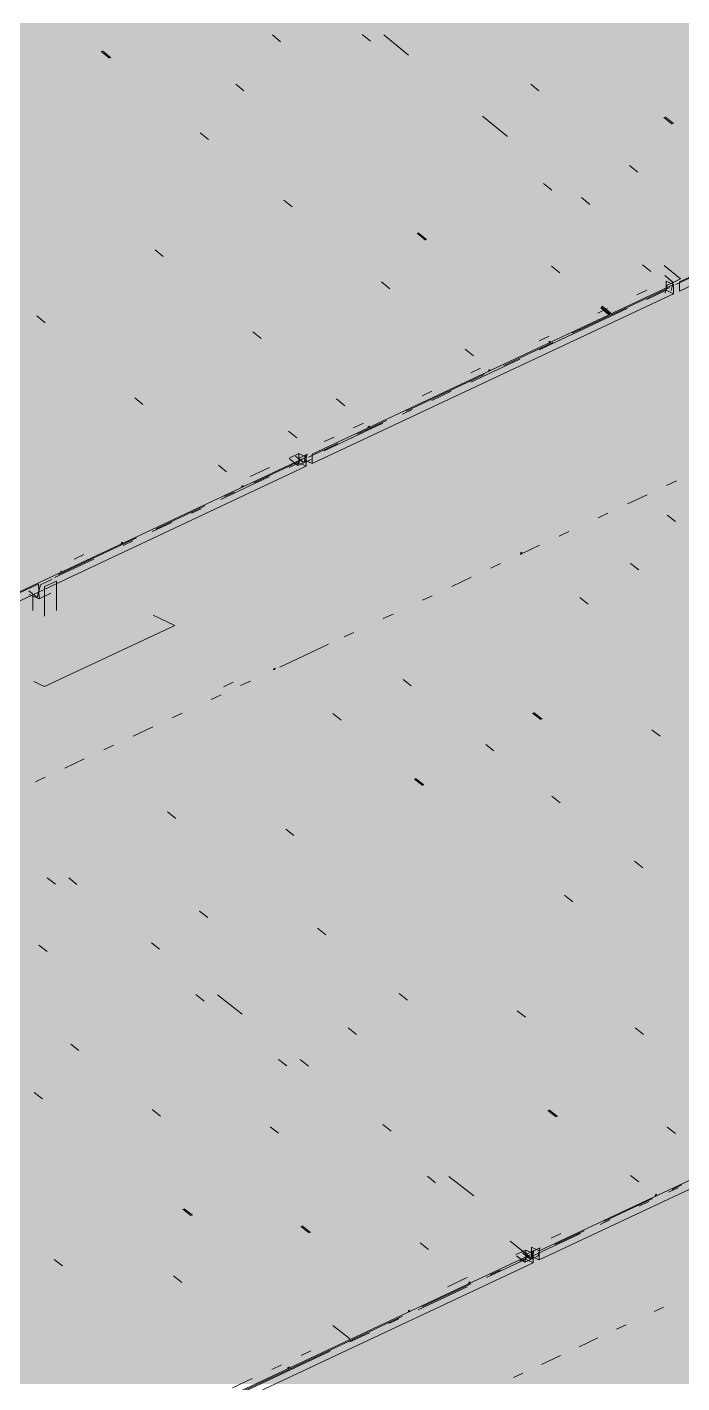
# Model space of a CAD drawing. Header units: millimetres. Extents: x 5 to 1315, y 5 to 292.
# Drawn here: x 1129.7 to 1133.39, y 232.67 to 240.31 of the extents above; entities that cross this region are included whole.
import ezdxf

# ---------------------------------------------------------------- set-up
doc = ezdxf.new("R2010")
doc.units = ezdxf.units.MM
doc.layers.add('EXISTING', color=7, linetype='Continuous')
doc.layers.add('IMAGES', color=7, linetype='Continuous')

# ---------------------------------------------------------------- blocks, each defined once
blk = doc.blocks.new('SHEET_03')
at = {"layer": 'EXISTING', "color": 250, "lineweight": 9}
for p, q in [((231.1243, 240.2275), (231.0779, 240.2657)), ((231.5837, 240.2693), (231.6301, 240.2311)), ((231.8445, 240.1518), (231.7051, 240.2663)), ((230.1136, 240.173), (230.1601, 240.1348)), ((230.1668, 240.1379), (230.1203, 240.1761)), ((230.8711, 239.9886), (230.9176, 239.9504)), ((232.5797, 239.9508), (232.5333, 239.989)), ((232.402, 239.6935), (232.2626, 239.8081)), ((233.3719, 238.8756), (235.4083, 239.8317)), ((233.2841, 239.8015), (233.3306, 239.7633)), ((233.3372, 239.7664), (233.2908, 239.8046)), ((233.3719, 238.8236), (235.4083, 239.7796)), ((230.6711, 239.7147), (230.7176, 239.6765)), ((233.1372, 239.4925), (233.0907, 239.5307)), ((232.6057, 239.4292), (232.6521, 239.391)), ((232.8665, 239.3116), (232.8201, 239.3498)), ((231.1888, 239.2978), (231.1423, 239.336)), ((231.8932, 239.1485), (231.9396, 239.1103)), ((231.9463, 239.1134), (231.8998, 239.1516)), ((230.4635, 239.0173), (230.4171, 239.0555)), ((233.1631, 238.9709), (233.2096, 238.9327)), ((233.3775, 238.8916), (233.2846, 238.9679)), ((233.351, 238.8594), (233.6812, 239.0144)), ((232.6507, 238.9641), (232.6971, 238.926)), ((233.2894, 238.9102), (233.3358, 238.872)), ((233.3775, 238.8916), (233.3358, 238.872)), ((231.3021, 237.9039), (233.3385, 238.86)), ((231.6931, 238.8746), (231.7396, 238.8364)), ((232.7673, 238.5854), (233.3177, 238.8437)), ((233.1868, 238.8279), (233.1317, 238.802)), ((233.1868, 238.7758), (233.2968, 238.8275)), ((233.3025, 238.8563), (233.2912, 238.8116)), ((233.2968, 238.8795), (233.3385, 238.86)), ((233.2968, 238.8275), (233.2968, 238.8795)), ((233.3385, 238.8079), (233.2968, 238.8275)), ((233.3442, 238.8759), (233.3025, 238.8563)), ((233.3358, 238.872), (233.3245, 238.8272)), ((233.3385, 238.86), (233.3385, 238.8079)), ((233.3719, 238.8236), (233.3719, 238.8756)), ((231.3021, 237.8519), (233.3385, 238.8079)), ((232.9825, 238.7), (232.9361, 238.7381)), ((229.7978, 238.6448), (229.7514, 238.683)), ((232.5813, 238.4916), (233.0767, 238.7242)), ((232.9666, 238.7245), (232.9116, 238.6987)), ((232.974, 238.6897), (232.9276, 238.7279)), ((232.9294, 238.735), (232.9758, 238.6968)), ((232.9807, 238.6928), (232.9342, 238.731)), ((232.9758, 238.6968), (232.974, 238.6897)), ((232.974, 238.6897), (232.9807, 238.6928)), ((232.9825, 238.7), (232.9758, 238.6968)), ((232.9807, 238.6928), (232.9825, 238.7)), ((230.9679, 238.5941), (231.0143, 238.5559)), ((232.382, 238.4045), (232.6572, 238.5337)), ((232.6364, 238.5695), (232.5813, 238.5436)), ((232.6364, 238.5375), (232.6346, 238.5303)), ((232.6346, 238.5303), (232.6413, 238.5335)), ((232.6431, 238.5406), (232.6364, 238.5375)), ((232.6413, 238.5335), (232.6431, 238.5406)), ((232.2108, 238.4577), (232.1643, 238.4958)), ((232.1961, 238.3107), (232.4713, 238.4399)), ((232.2511, 238.3886), (232.1961, 238.3628)), ((232.297, 238.3781), (232.2952, 238.371)), ((232.2952, 238.371), (232.3019, 238.3741)), ((232.3037, 238.3813), (232.297, 238.3781)), ((232.3019, 238.3741), (232.3037, 238.3813)), ((231.8316, 238.1461), (232.2719, 238.3528)), ((230.3022, 238.2216), (230.3486, 238.1834)), ((231.4855, 238.1772), (231.4391, 238.2153)), ((231.9759, 238.2594), (231.9209, 238.2336)), ((231.9759, 238.2074), (232.086, 238.2591)), ((231.8108, 238.1299), (231.8658, 238.1557)), ((231.3705, 237.9231), (231.7007, 238.0782)), ((231.5907, 238.0785), (231.5356, 238.0527)), ((231.5564, 238.0169), (231.7216, 238.0944)), ((231.6182, 238.0595), (231.6164, 238.0523)), ((231.6164, 238.0523), (231.6231, 238.0554)), ((231.6249, 238.0626), (231.6182, 238.0595)), ((231.6231, 238.0554), (231.6249, 238.0626)), ((231.2148, 237.9962), (231.1684, 238.0344)), ((231.4255, 238.001), (231.3705, 237.9752)), ((231.2271, 237.9079), (231.172, 237.882)), ((231.2271, 237.9079), (231.2688, 237.8883)), ((231.2271, 237.8558), (231.2271, 237.9079)), ((231.2744, 237.9042), (231.2327, 237.8847)), ((231.2661, 237.9003), (231.2548, 237.8555)), ((231.2631, 237.8595), (231.2744, 237.9042)), ((231.2813, 237.8877), (231.4464, 237.9652)), ((231.3021, 237.8519), (231.3021, 237.9039)), ((229.2323, 236.9322), (231.2688, 237.8883)), ((229.2323, 236.8802), (231.2688, 237.8363)), ((230.8198, 237.8046), (230.7734, 237.8428)), ((231.062, 237.8303), (230.9519, 237.7787)), ((230.9727, 237.7429), (231.2479, 237.8721)), ((231.172, 237.83), (231.2271, 237.8558)), ((231.2214, 237.8399), (231.175, 237.8781)), ((231.2083, 237.8937), (231.2548, 237.8555)), ((231.2327, 237.8847), (231.2214, 237.8399)), ((231.2214, 237.8399), (231.2631, 237.8595)), ((231.2688, 237.8363), (231.2271, 237.8558)), ((231.2548, 237.8555), (231.2964, 237.8751)), ((231.2604, 237.8715), (231.3021, 237.8519)), ((231.2688, 237.8883), (231.2688, 237.8363)), ((230.7868, 237.6491), (231.062, 237.7783)), ((233.2989, 237.7276), (233.354, 237.7534)), ((230.8076, 237.6653), (230.8627, 237.6912)), ((230.9061, 237.7251), (230.9043, 237.718)), ((230.9043, 237.718), (230.9109, 237.7211)), ((230.9128, 237.7283), (230.9061, 237.7251)), ((230.9109, 237.7211), (230.9128, 237.7283)), ((233.0788, 237.6242), (233.1889, 237.6759)), ((230.4223, 237.4845), (230.6975, 237.6137)), ((230.6217, 237.5716), (230.6767, 237.5974)), ((230.4015, 237.4682), (230.5116, 237.5199)), ((232.9137, 237.5467), (232.9687, 237.5725)), ((233.3493, 237.5247), (233.3027, 237.5613)), ((232.6935, 237.4433), (232.7486, 237.4692)), ((229.872, 237.2261), (230.3123, 237.4328)), ((230.2273, 237.4065), (230.2255, 237.3993)), ((230.2255, 237.3993), (230.2321, 237.4024)), ((230.234, 237.4096), (230.2273, 237.4065)), ((230.2321, 237.4024), (230.234, 237.4096)), ((230.2364, 237.3907), (230.2914, 237.4166)), ((232.4734, 237.34), (232.5834, 237.3916)), ((229.8511, 237.2098), (230.0713, 237.3132)), ((230.0162, 237.3394), (229.9612, 237.3136)), ((232.3083, 237.2625), (232.3633, 237.2883)), ((232.4759, 237.3418), (232.4775, 237.3491)), ((232.4826, 237.345), (232.4759, 237.3418)), ((232.4775, 237.3491), (232.4842, 237.3523)), ((232.4842, 237.3523), (232.4826, 237.345)), ((233.0964, 237.2891), (233.143, 237.2526)), ((229.8879, 237.2471), (229.8861, 237.24)), ((229.8861, 237.24), (229.8927, 237.2431)), ((232.0881, 237.1591), (232.1982, 237.2108)), ((229.5968, 237.0969), (229.7619, 237.1744)), ((229.7525, 237.0968), (229.7061, 237.135)), ((229.7706, 237.1684), (229.7525, 237.0968)), ((229.76, 237.175), (229.7632, 237.0903)), ((229.8373, 237.1997), (229.7706, 237.1684)), ((229.7949, 237.1586), (229.8616, 237.1899)), ((229.7949, 237.1586), (229.7949, 236.9921)), ((229.8616, 237.0234), (229.8616, 237.1899)), ((229.7632, 237.0903), (229.7076, 237.1131)), ((229.7282, 237.0234), (229.7282, 237.1067)), ((229.7632, 237.0903), (229.8298, 237.1216)), ((231.923, 237.0816), (231.978, 237.1074)), ((232.8568, 237.0598), (232.8102, 237.0964)), ((230.5284, 236.9401), (230.4061, 236.9975)), ((231.7028, 236.9782), (231.7579, 237.0041)), ((229.7949, 236.5958), (230.5284, 236.9401)), ((231.1191, 236.7042), (231.3943, 236.8334)), ((231.4827, 236.8749), (231.5377, 236.9007)), ((231.0849, 236.6888), (231.0866, 236.6961)), ((231.0916, 236.692), (231.0849, 236.6888)), ((231.0866, 236.6961), (231.0932, 236.6993)), ((231.0932, 236.6993), (231.0916, 236.692)), ((229.7338, 236.6245), (229.7949, 236.5958)), ((230.8573, 236.6204), (230.8022, 236.5946)), ((230.899, 236.6008), (230.954, 236.6267)), ((231.8604, 236.5988), (231.8138, 236.6353)), ((230.7338, 236.5233), (230.7889, 236.5492)), ((230.5137, 236.42), (230.5687, 236.4458)), ((232.5439, 236.4455), (232.5905, 236.409)), ((232.5972, 236.4121), (232.5506, 236.4487)), ((231.4659, 236.4068), (231.4193, 236.4434)), ((230.2935, 236.3166), (230.4036, 236.3683)), ((233.2626, 236.3155), (233.216, 236.3521)), ((230.1284, 236.2391), (230.1835, 236.2649)), ((232.3261, 236.2332), (232.2796, 236.2698)), ((229.9083, 236.1357), (230.0183, 236.1874)), ((229.7432, 236.0582), (229.7982, 236.0841)), ((231.8784, 236.0746), (231.9249, 236.0381)), ((231.9316, 236.0412), (231.885, 236.0778)), ((232.6987, 235.9407), (232.6522, 235.9773)), ((230.4876, 235.8891), (230.5341, 235.8525)), ((231.153, 235.7925), (231.1996, 235.756)), ((233.1645, 235.5751), (233.1179, 235.6117)), ((229.8088, 235.5188), (229.8553, 235.4822)), ((229.9769, 235.4809), (229.9304, 235.5174)), ((232.77, 235.3832), (232.7234, 235.4197)), ((230.7137, 235.2942), (230.6672, 235.3307)), ((231.3792, 235.1976), (231.3326, 235.2342)), ((230.4427, 235.1153), (230.3961, 235.1518)), ((229.762, 235.1395), (229.8086, 235.103)), ((230.6471, 234.8607), (230.6937, 234.8241)), ((230.9084, 234.7497), (230.7687, 234.8594)), ((231.7917, 234.8655), (231.8382, 234.8289)), ((232.4571, 234.7689), (232.5037, 234.7323)), ((231.5521, 234.6361), (231.5055, 234.6727)), ((233.1225, 234.6723), (233.1691, 234.6358)), ((229.9882, 234.5446), (229.9416, 234.5812)), ((231.1129, 234.4951), (231.1595, 234.4586)), ((231.2811, 234.4572), (231.2345, 234.4938)), ((229.7353, 234.309), (229.7819, 234.2725)), ((232.5801, 233.4172), (234.6165, 234.3732)), ((232.5801, 233.3652), (234.6165, 234.3212)), ((230.4007, 234.2124), (230.4473, 234.1759)), ((232.63, 234.2074), (232.6766, 234.1708)), ((232.6833, 234.174), (232.6367, 234.2105)), ((231.0662, 234.1159), (231.1127, 234.0793)), ((231.7468, 234.0916), (231.7002, 234.1282)), ((233.3487, 234.0774), (233.3021, 234.114)), ((231.9512, 233.8371), (231.9978, 233.8005)), ((232.2126, 233.726), (232.0728, 233.8357)), ((233.0958, 233.8418), (233.1424, 233.8053)), ((233.3089, 233.7465), (233.364, 233.7723)), ((233.3298, 233.7627), (233.3848, 233.7886)), ((232.9445, 233.5818), (233.2197, 233.711)), ((233.2355, 233.7321), (233.2339, 233.7248)), ((233.2339, 233.7248), (233.2406, 233.728)), ((233.2422, 233.7353), (233.2355, 233.7321)), ((233.2406, 233.728), (233.2422, 233.7353)), ((230.5737, 233.651), (230.6202, 233.6144)), ((230.6269, 233.6175), (230.5803, 233.6541)), ((233.1438, 233.669), (233.1989, 233.6948)), ((231.2391, 233.5544), (231.2857, 233.5178)), ((231.2923, 233.521), (231.2458, 233.5575)), ((232.9237, 233.5656), (232.9787, 233.5914)), ((232.417, 233.4715), (232.5102, 233.3984)), ((232.5384, 233.3847), (232.8136, 233.5139)), ((232.7035, 233.5143), (232.6485, 233.4884)), ((232.6693, 233.4526), (232.8344, 233.5302)), ((230.5103, 232.4455), (232.5467, 233.4016)), ((231.9578, 233.4244), (231.9112, 233.461)), ((232.5051, 233.4211), (232.45, 233.3953)), ((232.5259, 233.3853), (232.4793, 233.4219)), ((232.4867, 233.4049), (232.5333, 233.3684)), ((232.5416, 233.3723), (232.495, 233.4088)), ((232.5102, 233.3984), (232.4999, 233.3527)), ((232.5051, 233.4211), (232.5467, 233.4016)), ((232.5051, 233.3691), (232.5051, 233.4211)), ((232.5518, 233.4179), (232.5102, 233.3984)), ((232.5435, 233.414), (232.5333, 233.3684)), ((232.5384, 233.4368), (232.5384, 233.3847)), ((232.5801, 233.4172), (232.5384, 233.4368)), ((232.5416, 233.3723), (232.5518, 233.4179)), ((232.5852, 233.4336), (232.5435, 233.414)), ((232.5467, 233.4016), (232.5467, 233.3495)), ((232.575, 233.3879), (232.5852, 233.4336)), ((232.5801, 233.3652), (232.5801, 233.4172)), ((229.8483, 233.3688), (229.8948, 233.3323)), ((230.5103, 232.3935), (232.5467, 233.3495)), ((232.2849, 233.2657), (232.5051, 233.3691)), ((232.4999, 233.3527), (232.4534, 233.3893)), ((232.4709, 233.3595), (232.5259, 233.3853)), ((232.4999, 233.3527), (232.5416, 233.3723)), ((232.5467, 233.3495), (232.5051, 233.3691)), ((232.5333, 233.3684), (232.575, 233.3879)), ((232.5384, 233.3847), (232.5801, 233.3652)), ((230.5669, 233.2388), (230.5204, 233.2754)), ((232.1748, 233.2661), (232.0647, 233.2144)), ((232.184, 233.2385), (232.1823, 233.2312)), ((232.1906, 233.2416), (232.184, 233.2385)), ((232.189, 233.2343), (232.1906, 233.2416)), ((232.3057, 233.282), (232.3608, 233.3078)), ((231.8996, 233.0849), (232.1748, 233.214)), ((231.9205, 233.1011), (232.1957, 233.2303)), ((232.1823, 233.2312), (232.189, 233.2343)), ((233.2289, 233.0749), (233.2817, 233.0997)), ((230.7096, 232.5326), (231.8104, 233.0494)), ((231.7345, 233.0073), (231.7896, 233.0332)), ((231.8446, 233.0791), (231.8429, 233.0718)), ((231.8429, 233.0718), (231.8496, 233.075)), ((231.8512, 233.0823), (231.8446, 233.0791)), ((231.8496, 233.075), (231.8512, 233.0823)), ((231.5118, 232.9229), (231.4187, 232.996)), ((231.5144, 232.904), (231.6244, 232.9557)), ((233.0174, 232.9756), (233.0703, 233.0004)), ((231.5102, 232.9156), (231.5118, 232.9229)), ((232.806, 232.8763), (232.9117, 232.926)), ((230.4686, 232.413), (231.4043, 232.8523)), ((231.2942, 232.8527), (231.2392, 232.8268)), ((232.5945, 232.7771), (232.7002, 232.8267)), ((231.1291, 232.7751), (231.0741, 232.7493)), ((231.1658, 232.7605), (231.1641, 232.7531)), ((231.1641, 232.7531), (231.1708, 232.7563)), ((231.1724, 232.7636), (231.1658, 232.7605)), ((231.1708, 232.7563), (231.1724, 232.7636)), ((232.4359, 232.7026), (232.4888, 232.7274)), ((230.964, 232.6976), (230.8539, 232.6459))]:
    blk.add_line(p, q, dxfattribs=at)
at = {"layer": 'IMAGES', "color": 7}
for points in [[(228.6568, 240.1667), (230.4897, 240.1667), (228.6568, 240.3333), (230.4897, 240.3333)], [(230.4897, 240.1667), (230.6564, 240.1667), (230.4897, 240.3333), (230.6564, 240.3333)], [(230.6564, 240.1667), (232.656, 240.1667), (230.6564, 240.3333), (232.656, 240.3333)], [(232.656, 240.1667), (232.8226, 240.1667), (232.656, 240.3333), (232.8226, 240.3333)], [(232.8226, 240.1667), (232.9893, 240.1667), (232.8226, 240.3333), (232.9893, 240.3333)], [(232.9893, 240.1667), (234.6556, 240.1667), (232.9893, 240.3333), (234.6556, 240.3333)], [(228.6568, 240), (231.1563, 240), (228.6568, 240.1667), (231.1563, 240.1667)], [(231.1563, 240), (231.3229, 240), (231.1563, 240.1667), (231.3229, 240.1667)], [(231.3229, 240), (231.8228, 240), (231.3229, 240.1667), (231.8228, 240.1667)], [(231.8228, 239.8333), (231.9895, 239.8333), (231.8228, 240.1667), (231.9895, 240.1667)], [(231.9895, 240), (232.8226, 240), (231.9895, 240.1667), (232.8226, 240.1667)], [(232.8226, 240), (232.9893, 240), (232.8226, 240.1667), (232.9893, 240.1667)], [(232.9893, 240), (233.1559, 240), (232.9893, 240.1667), (233.1559, 240.1667)], [(233.1559, 240), (233.3225, 240), (233.1559, 240.1667), (233.3225, 240.1667)], [(233.3225, 240), (234.3224, 240), (233.3225, 240.1667), (234.3224, 240.1667)], [(228.8234, 239.8333), (230.3231, 239.8333), (228.8234, 240), (230.3231, 240)], [(230.3231, 239.8333), (230.4897, 239.8333), (230.3231, 240), (230.4897, 240)], [(230.4897, 239.8333), (230.9896, 239.8333), (230.4897, 240), (230.9896, 240)], [(230.9896, 239.8333), (231.1563, 239.8333), (230.9896, 240), (231.1563, 240)], [(231.1563, 239.8333), (231.8228, 239.8333), (231.1563, 240), (231.8228, 240)], [(231.9895, 239.8333), (232.1561, 239.8333), (231.9895, 240), (232.1561, 240)], [(232.1561, 239.8333), (233.1559, 239.8333), (232.1561, 240), (233.1559, 240)], [(233.1559, 239.8333), (233.3225, 239.8333), (233.1559, 240), (233.3225, 240)], [(233.3225, 239.8333), (233.4892, 239.8333), (233.3225, 240), (233.4892, 240)], [(229.6566, 239.6667), (232.3227, 239.6667), (229.6566, 239.8333), (232.3227, 239.8333)], [(232.3227, 239.5), (232.4894, 239.5), (232.3227, 239.8333), (232.4894, 239.8333)], [(232.4894, 239.6667), (232.656, 239.6667), (232.4894, 239.8333), (232.656, 239.8333)], [(232.656, 239.6667), (232.8226, 239.6667), (232.656, 239.8333), (232.8226, 239.8333)], [(232.8226, 239.6667), (233.4892, 239.6667), (232.8226, 239.8333), (233.4892, 239.8333)], [(229.3233, 239.5), (231.6562, 239.5), (229.3233, 239.6667), (231.6562, 239.6667)], [(231.6562, 239.5), (231.8228, 239.5), (231.6562, 239.6667), (231.8228, 239.6667)], [(231.8228, 239.5), (232.3227, 239.5), (231.8228, 239.6667), (232.3227, 239.6667)], [(232.4894, 239.5), (233.4892, 239.5), (232.4894, 239.6667), (233.4892, 239.6667)], [(229.3233, 239.3333), (230.823, 239.3333), (229.3233, 239.5), (230.823, 239.5)], [(230.823, 239.3333), (230.9896, 239.3333), (230.823, 239.5), (230.9896, 239.5)], [(230.9896, 239.3333), (231.4896, 239.3333), (230.9896, 239.5), (231.4896, 239.5)], [(231.4896, 239.3333), (231.6562, 239.3333), (231.4896, 239.5), (231.6562, 239.5)], [(231.6562, 239.3333), (232.4894, 239.3333), (231.6562, 239.5), (232.4894, 239.5)], [(232.4894, 239.3333), (232.656, 239.3333), (232.4894, 239.5), (232.656, 239.5)], [(232.656, 239.3333), (233.8225, 239.3333), (232.656, 239.5), (233.8225, 239.5)], [(229.4899, 239.1667), (229.8232, 239.1667), (229.4899, 239.3333), (229.8232, 239.3333)], [(229.8232, 239.1667), (229.9898, 239.1667), (229.8232, 239.3333), (229.9898, 239.3333)], [(229.9898, 239.1667), (230.1565, 239.1667), (229.9898, 239.3333), (230.1565, 239.3333)], [(230.1565, 239.1667), (232.1561, 239.1667), (230.1565, 239.3333), (232.1561, 239.3333)], [(232.1561, 239.1667), (232.3227, 239.1667), (232.1561, 239.3333), (232.3227, 239.3333)], [(232.3227, 239.1667), (232.8226, 239.1667), (232.3227, 239.3333), (232.8226, 239.3333)], [(232.8226, 239), (232.9893, 239), (232.8226, 239.3333), (232.9893, 239.3333)], [(232.9893, 239.1667), (233.9891, 239.1667), (232.9893, 239.3333), (233.9891, 239.3333)], [(229.6566, 239), (229.8232, 239), (229.6566, 239.1667), (229.8232, 239.1667)], [(229.8232, 239), (229.9898, 239), (229.8232, 239.1667), (229.9898, 239.1667)], [(229.9898, 239), (231.3229, 239), (229.9898, 239.1667), (231.3229, 239.1667)], [(231.3229, 239), (231.4896, 239), (231.3229, 239.1667), (231.4896, 239.1667)], [(231.4896, 239), (231.9895, 239), (231.4896, 239.1667), (231.9895, 239.1667)], [(231.9895, 239), (232.1561, 239), (231.9895, 239.1667), (232.1561, 239.1667)], [(232.1561, 239), (232.8226, 239), (232.1561, 239.1667), (232.8226, 239.1667)], [(232.9893, 239), (233.1559, 239), (232.9893, 239.1667), (233.1559, 239.1667)], [(233.1559, 239), (233.4892, 239), (233.1559, 239.1667), (233.4892, 239.1667)], [(229.4899, 238.8333), (229.8232, 238.8333), (229.4899, 239), (229.8232, 239)], [(229.8232, 238.8333), (230.1565, 238.8333), (229.8232, 239), (230.1565, 239)], [(230.1565, 238.8333), (230.4897, 238.8333), (230.1565, 239), (230.4897, 239)], [(230.4897, 238.8333), (230.6564, 238.8333), (230.4897, 239), (230.6564, 239)], [(230.6564, 238.8333), (233.3225, 238.8333), (230.6564, 239), (233.3225, 239)], [(233.3225, 238.8333), (233.6558, 238.8333), (233.3225, 239), (233.6558, 239)], [(228.1568, 238.6667), (230.1565, 238.6667), (228.1568, 238.8333), (230.1565, 238.8333)], [(230.1565, 238.6667), (230.3231, 238.6667), (230.1565, 238.8333), (230.3231, 238.8333)], [(230.3231, 238.6667), (232.656, 238.6667), (230.3231, 238.8333), (232.656, 238.8333)], [(232.656, 238.6667), (232.8226, 238.6667), (232.656, 238.8333), (232.8226, 238.8333)], [(232.8226, 238.6667), (232.9893, 238.6667), (232.8226, 238.8333), (232.9893, 238.8333)], [(232.9893, 238.6667), (233.3225, 238.6667), (232.9893, 238.8333), (233.3225, 238.8333)], [(233.3225, 238.6667), (233.4892, 238.6667), (233.3225, 238.8333), (233.4892, 238.8333)], [(228.3235, 238.5), (230.1565, 238.5), (228.3235, 238.6667), (230.1565, 238.6667)], [(230.1565, 238.5), (230.3231, 238.5), (230.1565, 238.6667), (230.3231, 238.6667)], [(230.3231, 238.5), (231.8228, 238.5), (230.3231, 238.6667), (231.8228, 238.6667)], [(231.8228, 238.5), (231.9895, 238.5), (231.8228, 238.6667), (231.9895, 238.6667)], [(231.9895, 238.5), (232.4894, 238.5), (231.9895, 238.6667), (232.4894, 238.6667)], [(232.4894, 238.5), (232.8226, 238.5), (232.4894, 238.6667), (232.8226, 238.6667)], [(232.8226, 238.5), (232.9893, 238.5), (232.8226, 238.6667), (232.9893, 238.6667)], [(232.9893, 238.5), (233.1559, 238.5), (232.9893, 238.6667), (233.1559, 238.6667)], [(233.1559, 238.5), (233.3225, 238.5), (233.1559, 238.6667), (233.3225, 238.6667)], [(233.3225, 238.5), (233.6558, 238.5), (233.3225, 238.6667), (233.6558, 238.6667)], [(228.6568, 238.3333), (229.9898, 238.3333), (228.6568, 238.5), (229.9898, 238.5)], [(229.9898, 238.3333), (230.1565, 238.3333), (229.9898, 238.5), (230.1565, 238.5)], [(230.1565, 238.3333), (230.6564, 238.3333), (230.1565, 238.5), (230.6564, 238.5)], [(230.6564, 238.3333), (230.823, 238.3333), (230.6564, 238.5), (230.823, 238.5)], [(230.823, 238.3333), (230.9896, 238.3333), (230.823, 238.5), (230.9896, 238.5)], [(230.9896, 238.3333), (231.1563, 238.3333), (230.9896, 238.5), (231.1563, 238.5)], [(231.1563, 238.3333), (232.1561, 238.3333), (231.1563, 238.5), (232.1561, 238.5)], [(232.1561, 238.3333), (232.4894, 238.3333), (232.1561, 238.5), (232.4894, 238.5)], [(232.4894, 238.3333), (232.656, 238.3333), (232.4894, 238.5), (232.656, 238.5)], [(232.656, 238.3333), (232.8226, 238.3333), (232.656, 238.5), (232.8226, 238.5)], [(232.8226, 238.3333), (232.9893, 238.3333), (232.8226, 238.5), (232.9893, 238.5)], [(232.9893, 238.3333), (233.3225, 238.3333), (232.9893, 238.5), (233.3225, 238.5)], [(233.3225, 238.3333), (233.6558, 238.3333), (233.3225, 238.5), (233.6558, 238.5)], [(229.3233, 238.1667), (230.6564, 238.1667), (229.3233, 238.3333), (230.6564, 238.3333)], [(230.6564, 238.1667), (230.823, 238.1667), (230.6564, 238.3333), (230.823, 238.3333)], [(230.823, 238.1667), (230.9896, 238.1667), (230.823, 238.3333), (230.9896, 238.3333)], [(230.9896, 238.1667), (231.8228, 238.1667), (230.9896, 238.3333), (231.8228, 238.3333)], [(231.8228, 238.1667), (232.1561, 238.1667), (231.8228, 238.3333), (232.1561, 238.3333)], [(232.1561, 238.1667), (232.3227, 238.1667), (232.1561, 238.3333), (232.3227, 238.3333)], [(232.3227, 238.1667), (232.4894, 238.1667), (232.3227, 238.3333), (232.4894, 238.3333)], [(232.4894, 238.1667), (232.656, 238.1667), (232.4894, 238.3333), (232.656, 238.3333)], [(232.656, 238.1667), (232.9893, 238.1667), (232.656, 238.3333), (232.9893, 238.3333)], [(232.9893, 238.1667), (233.8225, 238.1667), (232.9893, 238.3333), (233.8225, 238.3333)], [(228.4901, 238), (230.3231, 238), (228.4901, 238.1667), (230.3231, 238.1667)], [(230.3231, 238), (230.6564, 238), (230.3231, 238.1667), (230.6564, 238.1667)], [(230.6564, 238), (230.823, 238), (230.6564, 238.1667), (230.823, 238.1667)], [(230.823, 238), (231.1563, 238), (230.823, 238.1667), (231.1563, 238.1667)], [(231.1563, 238), (231.3229, 238), (231.1563, 238.1667), (231.3229, 238.1667)], [(231.3229, 238), (231.6562, 238), (231.3229, 238.1667), (231.6562, 238.1667)], [(231.6562, 238), (231.8228, 238), (231.6562, 238.1667), (231.8228, 238.1667)], [(231.8228, 238), (232.1561, 238), (231.8228, 238.1667), (232.1561, 238.1667)], [(232.1561, 238), (232.3227, 238), (232.1561, 238.1667), (232.3227, 238.1667)], [(232.3227, 238), (232.4894, 238), (232.3227, 238.1667), (232.4894, 238.1667)], [(232.4894, 238), (232.9893, 238), (232.4894, 238.1667), (232.9893, 238.1667)], [(232.9893, 238), (233.4892, 238), (232.9893, 238.1667), (233.4892, 238.1667)], [(229.1567, 237.8333), (230.4897, 237.8333), (229.1567, 238), (230.4897, 238)], [(230.4897, 237.8333), (230.6564, 237.8333), (230.4897, 238), (230.6564, 238)], [(230.6564, 237.8333), (231.1563, 237.8333), (230.6564, 238), (231.1563, 238)], [(231.1563, 237.8333), (231.4896, 237.8333), (231.1563, 238), (231.4896, 238)], [(231.4896, 237.8333), (231.6562, 237.8333), (231.4896, 238), (231.6562, 238)], [(231.6562, 237.8333), (231.8228, 237.8333), (231.6562, 238), (231.8228, 238)], [(231.8228, 237.8333), (231.9895, 237.8333), (231.8228, 238), (231.9895, 238)], [(231.9895, 237.8333), (232.1561, 237.8333), (231.9895, 238), (232.1561, 238)], [(232.1561, 237.8333), (232.3227, 237.8333), (232.1561, 238), (232.3227, 238)], [(232.3227, 237.8333), (232.4894, 237.8333), (232.3227, 238), (232.4894, 238)], [(232.4894, 237.8333), (232.656, 237.8333), (232.4894, 238), (232.656, 238)], [(232.656, 237.8333), (232.9893, 237.8333), (232.656, 238), (232.9893, 238)], [(232.9893, 237.8333), (233.3225, 237.8333), (232.9893, 238), (233.3225, 238)], [(233.3225, 237.8333), (233.4892, 237.8333), (233.3225, 238), (233.4892, 238)], [(229.6566, 237.6667), (229.8232, 237.6667), (229.6566, 237.8333), (229.8232, 237.8333)], [(229.8232, 237.6667), (230.6564, 237.6667), (229.8232, 237.8333), (230.6564, 237.8333)], [(230.6564, 237.6667), (230.9896, 237.6667), (230.6564, 237.8333), (230.9896, 237.8333)], [(230.9896, 237.6667), (231.1563, 237.6667), (230.9896, 237.8333), (231.1563, 237.8333)], [(231.1563, 237.6667), (231.3229, 237.6667), (231.1563, 237.8333), (231.3229, 237.8333)], [(231.3229, 237.6667), (231.4896, 237.6667), (231.3229, 237.8333), (231.4896, 237.8333)], [(231.4896, 237.6667), (231.6562, 237.6667), (231.4896, 237.8333), (231.6562, 237.8333)], [(231.6562, 237.6667), (231.8228, 237.6667), (231.6562, 237.8333), (231.8228, 237.8333)], [(231.8228, 237.6667), (232.656, 237.6667), (231.8228, 237.8333), (232.656, 237.8333)], [(232.656, 237.6667), (233.1559, 237.6667), (232.656, 237.8333), (233.1559, 237.8333)], [(233.1559, 237.6667), (233.3225, 237.6667), (233.1559, 237.8333), (233.3225, 237.8333)], [(233.3225, 237.6667), (233.4892, 237.6667), (233.3225, 237.8333), (233.4892, 237.8333)], [(229.6566, 237.5), (230.3231, 237.5), (229.6566, 237.6667), (230.3231, 237.6667)], [(230.3231, 237.5), (230.823, 237.5), (230.3231, 237.6667), (230.823, 237.6667)], [(230.823, 237.5), (230.9896, 237.5), (230.823, 237.6667), (230.9896, 237.6667)], [(230.9896, 237.5), (231.1563, 237.5), (230.9896, 237.6667), (231.1563, 237.6667)], [(231.1563, 237.5), (231.3229, 237.5), (231.1563, 237.6667), (231.3229, 237.6667)], [(231.3229, 237.5), (231.4896, 237.5), (231.3229, 237.6667), (231.4896, 237.6667)], [(231.4896, 237.5), (232.4894, 237.5), (231.4896, 237.6667), (232.4894, 237.6667)], [(232.4894, 237.5), (232.656, 237.5), (232.4894, 237.6667), (232.656, 237.6667)], [(232.656, 237.5), (232.8226, 237.5), (232.656, 237.6667), (232.8226, 237.6667)], [(232.8226, 237.5), (232.9893, 237.5), (232.8226, 237.6667), (232.9893, 237.6667)], [(232.9893, 237.5), (233.6558, 237.5), (232.9893, 237.6667), (233.6558, 237.6667)], [(229.6566, 237.3333), (229.9898, 237.3333), (229.6566, 237.5), (229.9898, 237.5)], [(229.9898, 237.3333), (230.1565, 237.3333), (229.9898, 237.5), (230.1565, 237.5)], [(230.1565, 237.1667), (230.3231, 237.1667), (230.1565, 237.5), (230.3231, 237.5)], [(230.3231, 237.3333), (230.4897, 237.3333), (230.3231, 237.5), (230.4897, 237.5)], [(230.4897, 237.3333), (230.6564, 237.3333), (230.4897, 237.5), (230.6564, 237.5)], [(230.6564, 237.3333), (230.823, 237.3333), (230.6564, 237.5), (230.823, 237.5)], [(230.823, 237.3333), (230.9896, 237.3333), (230.823, 237.5), (230.9896, 237.5)], [(230.9896, 237.3333), (231.1563, 237.3333), (230.9896, 237.5), (231.1563, 237.5)], [(231.1563, 237.3333), (231.3229, 237.3333), (231.1563, 237.5), (231.3229, 237.5)], [(231.3229, 237.3333), (231.9895, 237.3333), (231.3229, 237.5), (231.9895, 237.5)], [(231.9895, 237.3333), (232.3227, 237.3333), (231.9895, 237.5), (232.3227, 237.5)], [(232.3227, 237.3333), (232.4894, 237.3333), (232.3227, 237.5), (232.4894, 237.5)], [(232.4894, 237.3333), (232.656, 237.3333), (232.4894, 237.5), (232.656, 237.5)], [(232.656, 237.3333), (232.8226, 237.3333), (232.656, 237.5), (232.8226, 237.5)], [(232.8226, 237.3333), (233.3225, 237.3333), (232.8226, 237.5), (233.3225, 237.5)], [(233.3225, 237.3333), (233.4892, 237.3333), (233.3225, 237.5), (233.4892, 237.5)], [(229.6566, 237.1667), (229.8232, 237.1667), (229.6566, 237.3333), (229.8232, 237.3333)], [(229.8232, 237.1667), (229.9898, 237.1667), (229.8232, 237.3333), (229.9898, 237.3333)], [(229.9898, 237.1667), (230.1565, 237.1667), (229.9898, 237.3333), (230.1565, 237.3333)], [(230.3231, 237), (230.4897, 237), (230.3231, 237.3333), (230.4897, 237.3333)], [(230.4897, 237.1667), (230.6564, 237.1667), (230.4897, 237.3333), (230.6564, 237.3333)], [(230.6564, 237.1667), (230.9896, 237.1667), (230.6564, 237.3333), (230.9896, 237.3333)], [(230.9896, 237.1667), (231.6562, 237.1667), (230.9896, 237.3333), (231.6562, 237.3333)], [(231.6562, 237.1667), (231.9895, 237.1667), (231.6562, 237.3333), (231.9895, 237.3333)], [(231.9895, 237.1667), (232.3227, 237.1667), (231.9895, 237.3333), (232.3227, 237.3333)], [(232.3227, 237.1667), (232.4894, 237.1667), (232.3227, 237.3333), (232.4894, 237.3333)], [(232.4894, 237.1667), (233.9891, 237.1667), (232.4894, 237.3333), (233.9891, 237.3333)], [(229.6566, 237), (230.1565, 237), (229.6566, 237.1667), (230.1565, 237.1667)], [(230.1565, 237), (230.3231, 237), (230.1565, 237.1667), (230.3231, 237.1667)], [(230.4897, 237), (230.6564, 237), (230.4897, 237.1667), (230.6564, 237.1667)], [(230.6564, 237), (231.3229, 237), (230.6564, 237.1667), (231.3229, 237.1667)], [(231.3229, 237), (231.4896, 237), (231.3229, 237.1667), (231.4896, 237.1667)], [(231.4896, 237), (231.6562, 237), (231.4896, 237.1667), (231.6562, 237.1667)], [(231.6562, 237), (231.9895, 237), (231.6562, 237.1667), (231.9895, 237.1667)], [(231.9895, 237), (233.1559, 237), (231.9895, 237.1667), (233.1559, 237.1667)], [(233.1559, 237), (233.3225, 237), (233.1559, 237.1667), (233.3225, 237.1667)], [(233.3225, 237), (233.8225, 237), (233.3225, 237.1667), (233.8225, 237.1667)], [(229.1567, 236.6667), (230.4897, 236.6667), (229.1567, 237), (230.4897, 237)], [(230.4897, 236.8333), (230.6564, 236.8333), (230.4897, 237), (230.6564, 237)], [(230.6564, 236.8333), (230.823, 236.8333), (230.6564, 237), (230.823, 237)], [(230.823, 236.8333), (230.9896, 236.8333), (230.823, 237), (230.9896, 237)], [(230.9896, 236.8333), (231.1563, 236.8333), (230.9896, 237), (231.1563, 237)], [(231.1563, 236.8333), (231.3229, 236.8333), (231.1563, 237), (231.3229, 237)], [(231.3229, 236.8333), (231.4896, 236.8333), (231.3229, 237), (231.4896, 237)], [(231.4896, 236.6667), (231.6562, 236.6667), (231.4896, 237), (231.6562, 237)], [(231.6562, 236.8333), (231.8228, 236.8333), (231.6562, 237), (231.8228, 237)], [(231.8228, 236.8333), (231.9895, 236.8333), (231.8228, 237), (231.9895, 237)], [(231.9895, 236.8333), (232.3227, 236.8333), (231.9895, 237), (232.3227, 237)], [(232.3227, 236.8333), (232.4894, 236.8333), (232.3227, 237), (232.4894, 237)], [(232.4894, 236.8333), (234.489, 236.8333), (232.4894, 237), (234.489, 237)], [(230.4897, 236.6667), (230.6564, 236.6667), (230.4897, 236.8333), (230.6564, 236.8333)], [(230.6564, 236.6667), (230.9896, 236.6667), (230.6564, 236.8333), (230.9896, 236.8333)], [(230.9896, 236.6667), (231.1563, 236.6667), (230.9896, 236.8333), (231.1563, 236.8333)], [(231.1563, 236.6667), (231.3229, 236.6667), (231.1563, 236.8333), (231.3229, 236.8333)], [(231.3229, 236.6667), (231.4896, 236.6667), (231.3229, 236.8333), (231.4896, 236.8333)], [(231.6562, 236.6667), (233.6558, 236.6667), (231.6562, 236.8333), (233.6558, 236.8333)], [(229.6566, 236.5), (229.9898, 236.5), (229.6566, 236.6667), (229.9898, 236.6667)], [(229.9898, 236.5), (230.1565, 236.5), (229.9898, 236.6667), (230.1565, 236.6667)], [(230.1565, 236.5), (230.4897, 236.5), (230.1565, 236.6667), (230.4897, 236.6667)], [(230.4897, 236.5), (230.6564, 236.5), (230.4897, 236.6667), (230.6564, 236.6667)], [(230.6564, 236.5), (230.823, 236.5), (230.6564, 236.6667), (230.823, 236.6667)], [(230.823, 236.5), (230.9896, 236.5), (230.823, 236.6667), (230.9896, 236.6667)], [(230.9896, 236.5), (231.1563, 236.5), (230.9896, 236.6667), (231.1563, 236.6667)], [(231.1563, 236.5), (231.3229, 236.5), (231.1563, 236.6667), (231.3229, 236.6667)], [(231.3229, 236.5), (231.4896, 236.5), (231.3229, 236.6667), (231.4896, 236.6667)], [(231.4896, 236.5), (231.6562, 236.5), (231.4896, 236.6667), (231.6562, 236.6667)], [(231.6562, 236.5), (231.8228, 236.5), (231.6562, 236.6667), (231.8228, 236.6667)], [(231.8228, 236.5), (231.9895, 236.5), (231.8228, 236.6667), (231.9895, 236.6667)], [(231.9895, 236.5), (232.8226, 236.5), (231.9895, 236.6667), (232.8226, 236.6667)], [(232.8226, 236.5), (232.9893, 236.5), (232.8226, 236.6667), (232.9893, 236.6667)], [(232.9893, 236.5), (234.9889, 236.5), (232.9893, 236.6667), (234.9889, 236.6667)], [(229.6566, 236.3333), (229.9898, 236.3333), (229.6566, 236.5), (229.9898, 236.5)], [(229.9898, 236.3333), (230.1565, 236.3333), (229.9898, 236.5), (230.1565, 236.5)], [(230.1565, 236.3333), (230.3231, 236.3333), (230.1565, 236.5), (230.3231, 236.5)], [(230.3231, 236.3333), (230.4897, 236.3333), (230.3231, 236.5), (230.4897, 236.5)], [(230.4897, 236.3333), (230.6564, 236.3333), (230.4897, 236.5), (230.6564, 236.5)], [(230.6564, 236.3333), (231.8228, 236.3333), (230.6564, 236.5), (231.8228, 236.5)], [(231.8228, 236.3333), (231.9895, 236.3333), (231.8228, 236.5), (231.9895, 236.5)], [(231.9895, 236.3333), (232.1561, 236.3333), (231.9895, 236.5), (232.1561, 236.5)], [(232.1561, 236.3333), (232.656, 236.3333), (232.1561, 236.5), (232.656, 236.5)], [(232.656, 236.3333), (232.9893, 236.3333), (232.656, 236.5), (232.9893, 236.5)], [(232.9893, 236.3333), (234.6556, 236.3333), (232.9893, 236.5), (234.6556, 236.5)], [(229.6566, 236.1667), (229.8232, 236.1667), (229.6566, 236.3333), (229.8232, 236.3333)], [(229.8232, 236.1667), (229.9898, 236.1667), (229.8232, 236.3333), (229.9898, 236.3333)], [(229.9898, 236.1667), (230.1565, 236.1667), (229.9898, 236.3333), (230.1565, 236.3333)], [(230.1565, 236.1667), (231.6562, 236.1667), (230.1565, 236.3333), (231.6562, 236.3333)], [(231.6562, 236.1667), (231.8228, 236.1667), (231.6562, 236.3333), (231.8228, 236.3333)], [(231.8228, 236.1667), (231.9895, 236.1667), (231.8228, 236.3333), (231.9895, 236.3333)], [(231.9895, 236.1667), (232.3227, 236.1667), (231.9895, 236.3333), (232.3227, 236.3333)], [(232.3227, 236.1667), (232.656, 236.1667), (232.3227, 236.3333), (232.656, 236.3333)], [(232.656, 236.1667), (232.8226, 236.1667), (232.656, 236.3333), (232.8226, 236.3333)], [(232.8226, 236.1667), (232.9893, 236.1667), (232.8226, 236.3333), (232.9893, 236.3333)], [(232.9893, 236.1667), (233.1559, 236.1667), (232.9893, 236.3333), (233.1559, 236.3333)], [(233.1559, 236.1667), (233.3225, 236.1667), (233.1559, 236.3333), (233.3225, 236.3333)], [(233.3225, 236.1667), (233.4892, 236.1667), (233.3225, 236.3333), (233.4892, 236.3333)], [(229.6566, 236), (229.8232, 236), (229.6566, 236.1667), (229.8232, 236.1667)], [(229.8232, 236), (230.1565, 236), (229.8232, 236.1667), (230.1565, 236.1667)], [(230.1565, 236), (230.3231, 236), (230.1565, 236.1667), (230.3231, 236.1667)], [(230.3231, 236), (230.823, 236), (230.3231, 236.1667), (230.823, 236.1667)], [(230.823, 236), (230.9896, 236), (230.823, 236.1667), (230.9896, 236.1667)], [(230.9896, 236), (232.3227, 236), (230.9896, 236.1667), (232.3227, 236.1667)], [(232.3227, 236), (232.4894, 236), (232.3227, 236.1667), (232.4894, 236.1667)], [(232.4894, 236), (233.1559, 236), (232.4894, 236.1667), (233.1559, 236.1667)], [(233.1559, 236), (233.4892, 236), (233.1559, 236.1667), (233.4892, 236.1667)], [(229.6566, 235.8333), (231.4896, 235.8333), (229.6566, 236), (231.4896, 236)], [(231.4896, 235.8333), (231.6562, 235.8333), (231.4896, 236), (231.6562, 236)], [(231.6562, 235.8333), (232.656, 235.8333), (231.6562, 236), (232.656, 236)], [(232.656, 235.6667), (232.8226, 235.6667), (232.656, 236), (232.8226, 236)], [(232.8226, 235.8333), (233.1559, 235.8333), (232.8226, 236), (233.1559, 236)], [(233.1559, 235.8333), (233.3225, 235.8333), (233.1559, 236), (233.3225, 236)], [(233.3225, 235.8333), (233.4892, 235.8333), (233.3225, 236), (233.4892, 236)], [(229.6566, 235.6667), (230.6564, 235.6667), (229.6566, 235.8333), (230.6564, 235.8333)], [(230.6564, 235.6667), (230.823, 235.6667), (230.6564, 235.8333), (230.823, 235.8333)], [(230.823, 235.6667), (232.656, 235.6667), (230.823, 235.8333), (232.656, 235.8333)], [(232.8226, 235.6667), (232.9893, 235.6667), (232.8226, 235.8333), (232.9893, 235.8333)], [(232.9893, 235.6667), (234.9889, 235.6667), (232.9893, 235.8333), (234.9889, 235.8333)], [(229.6566, 235.5), (229.8232, 235.5), (229.6566, 235.6667), (229.8232, 235.6667)], [(229.8232, 235.5), (232.4894, 235.5), (229.8232, 235.6667), (232.4894, 235.6667)], [(232.4894, 235.5), (232.656, 235.5), (232.4894, 235.6667), (232.656, 235.6667)], [(232.656, 235.5), (233.9891, 235.5), (232.656, 235.6667), (233.9891, 235.6667)], [(229.4899, 235.3333), (229.9898, 235.3333), (229.4899, 235.5), (229.9898, 235.5)], [(229.9898, 235.3333), (230.1565, 235.3333), (229.9898, 235.5), (230.1565, 235.5)], [(230.1565, 235.3333), (230.3231, 235.3333), (230.1565, 235.5), (230.3231, 235.5)], [(230.3231, 235.3333), (230.4897, 235.3333), (230.3231, 235.5), (230.4897, 235.5)], [(230.4897, 235.3333), (230.9896, 235.3333), (230.4897, 235.5), (230.9896, 235.5)], [(230.9896, 235.3333), (231.1563, 235.3333), (230.9896, 235.5), (231.1563, 235.5)], [(231.1563, 235.3333), (233.1559, 235.3333), (231.1563, 235.5), (233.1559, 235.5)], [(233.1559, 235.3333), (233.4892, 235.3333), (233.1559, 235.5), (233.4892, 235.5)], [(228.6568, 235.1667), (229.9898, 235.1667), (228.6568, 235.3333), (229.9898, 235.3333)], [(229.9898, 235.1667), (230.3231, 235.1667), (229.9898, 235.3333), (230.3231, 235.3333)], [(230.3231, 235.1667), (233.3225, 235.1667), (230.3231, 235.3333), (233.3225, 235.3333)], [(233.3225, 235.1667), (233.4892, 235.1667), (233.3225, 235.3333), (233.4892, 235.3333)], [(229.3233, 235), (229.8232, 235), (229.3233, 235.1667), (229.8232, 235.1667)], [(229.8232, 234.8333), (229.9898, 234.8333), (229.8232, 235.1667), (229.9898, 235.1667)], [(229.9898, 235), (233.4892, 235), (229.9898, 235.1667), (233.4892, 235.1667)], [(227.9902, 234.8333), (229.8232, 234.8333), (227.9902, 235), (229.8232, 235)], [(229.9898, 234.8333), (230.3231, 234.8333), (229.9898, 235), (230.3231, 235)], [(230.3231, 234.8333), (230.4897, 234.8333), (230.3231, 235), (230.4897, 235)], [(230.4897, 234.8333), (230.6564, 234.8333), (230.4897, 235), (230.6564, 235)], [(230.6564, 234.8333), (232.656, 234.8333), (230.6564, 235), (232.656, 235)], [(232.656, 234.8333), (232.9893, 234.8333), (232.656, 235), (232.9893, 235)], [(232.9893, 234.8333), (234.3224, 234.8333), (232.9893, 235), (234.3224, 235)], [(229.6566, 234.6667), (229.8232, 234.6667), (229.6566, 234.8333), (229.8232, 234.8333)], [(229.8232, 234.6667), (230.823, 234.6667), (229.8232, 234.8333), (230.823, 234.8333)], [(230.823, 234.6667), (230.9896, 234.6667), (230.823, 234.8333), (230.9896, 234.8333)], [(230.9896, 234.6667), (231.8228, 234.6667), (230.9896, 234.8333), (231.8228, 234.8333)], [(231.8228, 234.6667), (231.9895, 234.6667), (231.8228, 234.8333), (231.9895, 234.8333)], [(231.9895, 234.6667), (233.9891, 234.6667), (231.9895, 234.8333), (233.9891, 234.8333)], [(228.99, 234.5), (230.9896, 234.5), (228.99, 234.6667), (230.9896, 234.6667)], [(230.9896, 234.5), (231.1563, 234.5), (230.9896, 234.6667), (231.1563, 234.6667)], [(231.1563, 234.5), (232.4894, 234.5), (231.1563, 234.6667), (232.4894, 234.6667)], [(232.4894, 234.5), (232.656, 234.5), (232.4894, 234.6667), (232.656, 234.6667)], [(232.656, 234.5), (233.8225, 234.5), (232.656, 234.6667), (233.8225, 234.6667)], [(229.6566, 234.3333), (229.9898, 234.3333), (229.6566, 234.5), (229.9898, 234.5)], [(229.9898, 234.3333), (230.1565, 234.3333), (229.9898, 234.5), (230.1565, 234.5)], [(230.1565, 234.3333), (230.6564, 234.3333), (230.1565, 234.5), (230.6564, 234.5)], [(230.6564, 234.3333), (230.823, 234.3333), (230.6564, 234.5), (230.823, 234.5)], [(230.823, 234.3333), (231.3229, 234.3333), (230.823, 234.5), (231.3229, 234.5)], [(231.3229, 234.3333), (231.4896, 234.3333), (231.3229, 234.5), (231.4896, 234.5)], [(231.4896, 234.3333), (232.3227, 234.3333), (231.4896, 234.5), (232.3227, 234.5)], [(232.3227, 234.3333), (232.4894, 234.3333), (232.3227, 234.5), (232.4894, 234.5)], [(232.4894, 234.3333), (234.3224, 234.3333), (232.4894, 234.5), (234.3224, 234.5)], [(228.8234, 234.1667), (229.8232, 234.1667), (228.8234, 234.3333), (229.8232, 234.3333)], [(229.8232, 234), (229.9898, 234), (229.8232, 234.3333), (229.9898, 234.3333)], [(229.9898, 234.1667), (231.3229, 234.1667), (229.9898, 234.3333), (231.3229, 234.3333)], [(231.3229, 234.1667), (231.4896, 234.1667), (231.3229, 234.3333), (231.4896, 234.3333)], [(231.4896, 234.1667), (231.6562, 234.1667), (231.4896, 234.3333), (231.6562, 234.3333)], [(231.6562, 234.1667), (233.9891, 234.1667), (231.6562, 234.3333), (233.9891, 234.3333)], [(228.4901, 234), (229.8232, 234), (228.4901, 234.1667), (229.8232, 234.1667)], [(229.9898, 234), (230.4897, 234), (229.9898, 234.1667), (230.4897, 234.1667)], [(230.4897, 234), (230.6564, 234), (230.4897, 234.1667), (230.6564, 234.1667)], [(230.6564, 234), (233.8225, 234), (230.6564, 234.1667), (233.8225, 234.1667)], [(229.3233, 233.8333), (231.1563, 233.8333), (229.3233, 234), (231.1563, 234)], [(231.1563, 233.8333), (231.3229, 233.8333), (231.1563, 234), (231.3229, 234)], [(231.3229, 233.8333), (231.8228, 233.8333), (231.3229, 234), (231.8228, 234)], [(231.8228, 233.8333), (231.9895, 233.8333), (231.8228, 234), (231.9895, 234)], [(231.9895, 233.8333), (233.3225, 233.8333), (231.9895, 234), (233.3225, 234)], [(233.3225, 233.8333), (233.8225, 233.8333), (233.3225, 234), (233.8225, 234)], [(228.8234, 233.6667), (230.3231, 233.6667), (228.8234, 233.8333), (230.3231, 233.8333)], [(230.3231, 233.6667), (230.4897, 233.6667), (230.3231, 233.8333), (230.4897, 233.8333)], [(230.4897, 233.6667), (230.9896, 233.6667), (230.4897, 233.8333), (230.9896, 233.8333)], [(230.9896, 233.6667), (231.1563, 233.6667), (230.9896, 233.8333), (231.1563, 233.8333)], [(231.1563, 233.6667), (231.4896, 233.6667), (231.1563, 233.8333), (231.4896, 233.8333)], [(231.4896, 233.6667), (231.6562, 233.6667), (231.4896, 233.8333), (231.6562, 233.8333)], [(231.6562, 233.6667), (231.9895, 233.6667), (231.6562, 233.8333), (231.9895, 233.8333)], [(231.9895, 233.6667), (232.3227, 233.6667), (231.9895, 233.8333), (232.3227, 233.8333)], [(232.3227, 233.6667), (233.1559, 233.6667), (232.3227, 233.8333), (233.1559, 233.8333)], [(233.1559, 233.6667), (233.3225, 233.6667), (233.1559, 233.8333), (233.3225, 233.8333)], [(233.3225, 233.6667), (233.4892, 233.6667), (233.3225, 233.8333), (233.4892, 233.8333)], [(229.6566, 233.5), (230.1565, 233.5), (229.6566, 233.6667), (230.1565, 233.6667)], [(230.1565, 233.5), (230.3231, 233.5), (230.1565, 233.6667), (230.3231, 233.6667)], [(230.3231, 233.5), (232.1561, 233.5), (230.3231, 233.6667), (232.1561, 233.6667)], [(232.1561, 233.3333), (232.4894, 233.3333), (232.1561, 233.6667), (232.4894, 233.6667)], [(232.4894, 233.3333), (232.656, 233.3333), (232.4894, 233.6667), (232.656, 233.6667)], [(232.656, 233.5), (232.8226, 233.5), (232.656, 233.6667), (232.8226, 233.6667)], [(232.8226, 233.5), (232.9893, 233.5), (232.8226, 233.6667), (232.9893, 233.6667)], [(232.9893, 233.5), (233.1559, 233.5), (232.9893, 233.6667), (233.1559, 233.6667)], [(233.1559, 233.5), (233.4892, 233.5), (233.1559, 233.6667), (233.4892, 233.6667)], [(229.3233, 233.3333), (229.9898, 233.3333), (229.3233, 233.5), (229.9898, 233.5)], [(229.9898, 233.3333), (230.1565, 233.3333), (229.9898, 233.5), (230.1565, 233.5)], [(230.1565, 233.3333), (231.3229, 233.3333), (230.1565, 233.5), (231.3229, 233.5)], [(231.3229, 233.3333), (231.4896, 233.3333), (231.3229, 233.5), (231.4896, 233.5)], [(231.4896, 233.3333), (232.1561, 233.3333), (231.4896, 233.5), (232.1561, 233.5)], [(232.656, 233.3333), (232.8226, 233.3333), (232.656, 233.5), (232.8226, 233.5)], [(232.8226, 233.3333), (232.9893, 233.3333), (232.8226, 233.5), (232.9893, 233.5)], [(232.9893, 233.3333), (233.1559, 233.3333), (232.9893, 233.5), (233.1559, 233.5)], [(233.1559, 233.3333), (233.4892, 233.3333), (233.1559, 233.5), (233.4892, 233.5)], [(229.6566, 233.1667), (229.8232, 233.1667), (229.6566, 233.3333), (229.8232, 233.3333)], [(229.8232, 233.1667), (230.1565, 233.1667), (229.8232, 233.3333), (230.1565, 233.3333)], [(230.1565, 233.1667), (231.9895, 233.1667), (230.1565, 233.3333), (231.9895, 233.3333)], [(231.9895, 233.1667), (232.1561, 233.1667), (231.9895, 233.3333), (232.1561, 233.3333)], [(232.1561, 233.1667), (232.3227, 233.1667), (232.1561, 233.3333), (232.3227, 233.3333)], [(232.3227, 233.1667), (232.4894, 233.1667), (232.3227, 233.3333), (232.4894, 233.3333)], [(232.4894, 233.1667), (232.656, 233.1667), (232.4894, 233.3333), (232.656, 233.3333)], [(232.656, 233.1667), (232.8226, 233.1667), (232.656, 233.3333), (232.8226, 233.3333)], [(232.8226, 233.1667), (233.1559, 233.1667), (232.8226, 233.3333), (233.1559, 233.3333)], [(233.1559, 233.1667), (233.3225, 233.1667), (233.1559, 233.3333), (233.3225, 233.3333)], [(233.3225, 233.1667), (233.4892, 233.1667), (233.3225, 233.3333), (233.4892, 233.3333)], [(229.6566, 232.8333), (229.8232, 232.8333), (229.6566, 233.1667), (229.8232, 233.1667)], [(229.8232, 233), (231.1563, 233), (229.8232, 233.1667), (231.1563, 233.1667)], [(231.1563, 233), (231.3229, 233), (231.1563, 233.1667), (231.3229, 233.1667)], [(231.3229, 233), (231.6562, 233), (231.3229, 233.1667), (231.6562, 233.1667)], [(231.6562, 233), (231.9895, 233), (231.6562, 233.1667), (231.9895, 233.1667)], [(231.9895, 233), (232.1561, 233), (231.9895, 233.1667), (232.1561, 233.1667)], [(232.1561, 233), (232.3227, 233), (232.1561, 233.1667), (232.3227, 233.1667)], [(232.3227, 233), (232.4894, 233), (232.3227, 233.1667), (232.4894, 233.1667)], [(232.4894, 233), (232.8226, 233), (232.4894, 233.1667), (232.8226, 233.1667)], [(232.8226, 233), (232.9893, 233), (232.8226, 233.1667), (232.9893, 233.1667)], [(232.9893, 233), (233.1559, 233), (232.9893, 233.1667), (233.1559, 233.1667)], [(233.1559, 233), (233.3225, 233), (233.1559, 233.1667), (233.3225, 233.1667)], [(233.3225, 233), (233.4892, 233), (233.3225, 233.1667), (233.4892, 233.1667)], [(229.8232, 232.8333), (230.3231, 232.8333), (229.8232, 233), (230.3231, 233)], [(230.3231, 232.8333), (230.6564, 232.8333), (230.3231, 233), (230.6564, 233)], [(230.6564, 232.8333), (231.3229, 232.8333), (230.6564, 233), (231.3229, 233)], [(231.3229, 232.8333), (231.8228, 232.8333), (231.3229, 233), (231.8228, 233)], [(231.8228, 232.8333), (231.9895, 232.8333), (231.8228, 233), (231.9895, 233)], [(231.9895, 232.8333), (232.1561, 232.8333), (231.9895, 233), (232.1561, 233)], [(232.1561, 232.8333), (232.3227, 232.8333), (232.1561, 233), (232.3227, 233)], [(232.3227, 232.8333), (232.4894, 232.8333), (232.3227, 233), (232.4894, 233)], [(232.4894, 232.8333), (232.656, 232.8333), (232.4894, 233), (232.656, 233)], [(232.656, 232.6667), (232.8226, 232.6667), (232.656, 233), (232.8226, 233)], [(232.8226, 232.8333), (232.9893, 232.8333), (232.8226, 233), (232.9893, 233)], [(232.9893, 232.8333), (233.1559, 232.8333), (232.9893, 233), (233.1559, 233)], [(233.1559, 232.8333), (233.3225, 232.8333), (233.1559, 233), (233.3225, 233)], [(233.3225, 232.8333), (233.4892, 232.8333), (233.3225, 233), (233.4892, 233)], [(226.9904, 232.6667), (229.9898, 232.6667), (226.9904, 232.8333), (229.9898, 232.8333)], [(229.9898, 232.6667), (230.1565, 232.6667), (229.9898, 232.8333), (230.1565, 232.8333)], [(230.1565, 232.6667), (230.823, 232.6667), (230.1565, 232.8333), (230.823, 232.8333)], [(230.823, 232.6667), (230.9896, 232.6667), (230.823, 232.8333), (230.9896, 232.8333)], [(230.9896, 232.6667), (231.3229, 232.6667), (230.9896, 232.8333), (231.3229, 232.8333)], [(231.3229, 232.6667), (231.4896, 232.6667), (231.3229, 232.8333), (231.4896, 232.8333)], [(231.4896, 232.6667), (231.6562, 232.6667), (231.4896, 232.8333), (231.6562, 232.8333)], [(231.6562, 232.6667), (231.8228, 232.6667), (231.6562, 232.8333), (231.8228, 232.8333)], [(231.8228, 232.6667), (232.1561, 232.6667), (231.8228, 232.8333), (232.1561, 232.8333)], [(232.1561, 232.6667), (232.3227, 232.6667), (232.1561, 232.8333), (232.3227, 232.8333)], [(232.3227, 232.6667), (232.656, 232.6667), (232.3227, 232.8333), (232.656, 232.8333)], [(232.8226, 232.6667), (232.9893, 232.6667), (232.8226, 232.8333), (232.9893, 232.8333)], [(232.9893, 232.6667), (233.1559, 232.6667), (232.9893, 232.8333), (233.1559, 232.8333)], [(233.1559, 232.6667), (233.3225, 232.6667), (233.1559, 232.8333), (233.3225, 232.8333)], [(233.3225, 232.6667), (234.6556, 232.6667), (233.3225, 232.8333), (234.6556, 232.8333)]]:
    blk.add_solid(points, dxfattribs=at)

msp = doc.modelspace()

# ---------------------------------------------------------------- block references
msp.add_blockref('SHEET_03', (900, 0))

doc.saveas('drawing.dxf')
